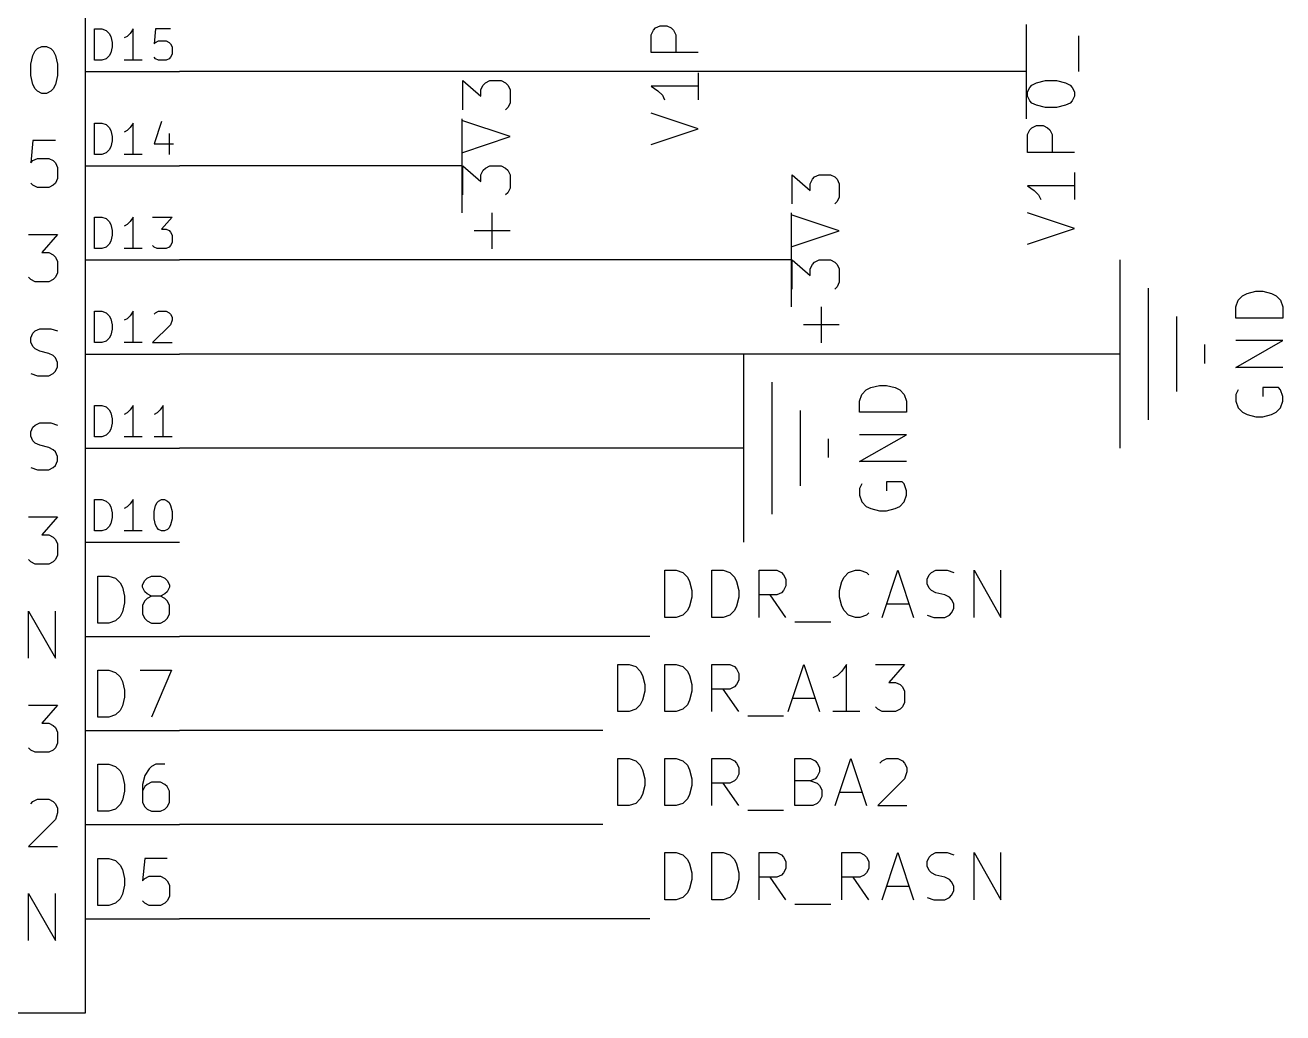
# Model space of a CAD drawing. Header units: millimetres. Extents: x 6 to 290, y -200 to -4.
# Drawn here: x 183.79 to 217.75, y -148.59 to -121.94 of the extents above; entities that cross this region are included whole.
import ezdxf

# ---------------------------------------------------------------- set-up
doc = ezdxf.new("R2010")
doc.units = ezdxf.units.MM
for name, color, linetype in [('GREENSIXTYFIVE', 129, 'CONTINUOUS'), ('LIGHTGREEN', 92, 'CONTINUOUS'), ('LIGHTRED', 12, 'CONTINUOUS'), ('RED', 14, 'CONTINUOUS'), ('REDSIX', 19, 'CONTINUOUS')]:
    doc.layers.add(name, color=color, linetype=linetype)

msp = doc.modelspace()

# ---------------------------------------------------------------- linework, layer by layer
at = {"layer": 'GREENSIXTYFIVE', "linetype": 'CONTINUOUS'}
for p, q in [((200.6939, -122.1921), (200.7544, -122.0711)), ((200.6939, -122.6759), (200.6939, -122.1921)), ((200.7544, -122.0711), (200.8149, -122.0106)), ((200.8149, -122.0106), (200.9358, -121.9502)), ((200.9358, -121.9502), (201.1173, -121.9502)), ((201.1173, -121.9502), (201.2382, -122.0106)), ((201.2382, -122.0106), (201.2987, -122.0711)), ((201.2987, -122.0711), (201.3592, -122.1921)), ((201.3592, -122.1921), (201.3592, -122.6759)), ((212.2449, -123.19), (212.2449, -122.2223)), ((184.0653, -122.6285), (184.1258, -122.568)), ((184.1258, -122.568), (184.2467, -122.5075)), ((184.2467, -122.5075), (184.3677, -122.5075)), ((184.3677, -122.5075), (184.4886, -122.568)), ((184.4886, -122.568), (184.5491, -122.6285)), ((183.9444, -122.9913), (184.0048, -122.7494)), ((184.0048, -122.7494), (184.0653, -122.6285)), ((184.5491, -122.6285), (184.6096, -122.7494)), ((184.6096, -122.7494), (184.6701, -122.9913)), ((201.9639, -122.6759), (200.6939, -122.6759)), ((183.9444, -123.2937), (183.9444, -122.9913)), ((184.6701, -122.9913), (184.6701, -123.2937)), ((201.9639, -123.2201), (201.9639, -123.9458)), ((184.0048, -123.5356), (183.9444, -123.2937)), ((184.0653, -123.6566), (184.0048, -123.5356)), ((184.6096, -123.5356), (184.5491, -123.6566)), ((184.6701, -123.2937), (184.6096, -123.5356)), ((195.6139, -124.218), (195.6139, -123.4318)), ((195.6139, -123.4318), (196.0977, -123.8552)), ((196.0977, -123.6737), (196.1582, -123.5528)), ((196.1582, -123.5528), (196.2187, -123.4923)), ((196.2187, -123.4923), (196.3396, -123.4318)), ((196.3396, -123.4318), (196.642, -123.4318)), ((196.642, -123.4318), (196.763, -123.4923)), ((196.763, -123.4923), (196.8235, -123.5528)), ((196.8235, -123.5528), (196.8839, -123.6737)), ((201.9639, -123.583), (200.6939, -123.583)), ((200.6939, -123.583), (200.8754, -123.7039)), ((210.9144, -123.6133), (210.9749, -123.5528)), ((210.9749, -123.5528), (211.0958, -123.4923)), ((211.0958, -123.4923), (211.3377, -123.4318)), ((211.3377, -123.4318), (211.6401, -123.4318)), ((211.6401, -123.4318), (211.882, -123.4923)), ((211.882, -123.4923), (212.003, -123.5528)), ((212.003, -123.5528), (212.0635, -123.6133)), ((184.1258, -123.7171), (184.0653, -123.6566)), ((184.2467, -123.7775), (184.1258, -123.7171)), ((184.3677, -123.7775), (184.2467, -123.7775)), ((184.4886, -123.7171), (184.3677, -123.7775)), ((184.5491, -123.6566), (184.4886, -123.7171)), ((196.0977, -123.8552), (196.0977, -123.6737)), ((196.8839, -123.6737), (196.8839, -124.0366)), ((200.8754, -123.7039), (200.9963, -123.8249)), ((200.9963, -123.8249), (201.0568, -123.9458)), ((210.8539, -123.7342), (210.9144, -123.6133)), ((210.8539, -123.8552), (210.8539, -123.7342)), ((210.9144, -123.9761), (210.8539, -123.8552)), ((212.0635, -123.6133), (212.1239, -123.7342)), ((212.1239, -123.8552), (212.0635, -123.9761)), ((212.1239, -123.7342), (212.1239, -123.8552)), ((196.8235, -124.1575), (196.763, -124.218)), ((196.8839, -124.0366), (196.8235, -124.1575)), ((210.9749, -124.0366), (210.9144, -123.9761)), ((211.0958, -124.0971), (210.9749, -124.0366)), ((211.3377, -124.1575), (211.0958, -124.0971)), ((211.6401, -124.1575), (211.3377, -124.1575)), ((211.882, -124.0971), (211.6401, -124.1575)), ((212.003, -124.0366), (211.882, -124.0971)), ((212.0635, -123.9761), (212.003, -124.0366)), ((196.8839, -124.9438), (195.6139, -124.5204)), ((201.9639, -124.7321), (200.6939, -124.3087)), ((195.6139, -125.3671), (196.8839, -124.9438)), ((200.6939, -125.1554), (201.9639, -124.7321)), ((210.8539, -124.8833), (210.9144, -124.7623)), ((210.8539, -125.3671), (210.8539, -124.8833)), ((210.9144, -124.7623), (210.9749, -124.7018)), ((210.9749, -124.7018), (211.0958, -124.6414)), ((211.0958, -124.6414), (211.2773, -124.6414)), ((211.2773, -124.6414), (211.3982, -124.7018)), ((211.3982, -124.7018), (211.4587, -124.7623)), ((211.4587, -124.7623), (211.5192, -124.8833)), ((211.5192, -124.8833), (211.5192, -125.3671)), ((184.0048, -125.0475), (183.9444, -125.6523)), ((184.6096, -125.0475), (184.0048, -125.0475)), ((183.9444, -125.6523), (184.0048, -125.5918)), ((184.0048, -125.5918), (184.1258, -125.5313)), ((184.1258, -125.5313), (184.4282, -125.5313)), ((184.4282, -125.5313), (184.5491, -125.5918)), ((184.5491, -125.5918), (184.6096, -125.6523)), ((212.1239, -125.3671), (210.8539, -125.3671)), ((184.6096, -125.6523), (184.6701, -125.7732)), ((184.6701, -125.7732), (184.6701, -126.0756)), ((195.6139, -126.5161), (195.6139, -125.7299)), ((195.6139, -125.7299), (196.0977, -126.1533)), ((196.0977, -125.9718), (196.1582, -125.8509)), ((196.0977, -126.1533), (196.0977, -125.9718)), ((196.1582, -125.8509), (196.2187, -125.7904)), ((196.2187, -125.7904), (196.3396, -125.7299)), ((196.3396, -125.7299), (196.642, -125.7299)), ((196.642, -125.7299), (196.763, -125.7904)), ((196.763, -125.7904), (196.8235, -125.8509)), ((196.8235, -125.8509), (196.8839, -125.9718)), ((196.8839, -125.9718), (196.8839, -126.3347)), ((204.5039, -126.758), (204.5039, -125.9718)), ((204.5039, -125.9718), (204.9877, -126.3952)), ((204.5039, -126.758), (204.5039, -125.9718)), ((204.5039, -125.9718), (204.9877, -126.3952)), ((205.1087, -126.0323), (205.2296, -125.9718)), ((205.1087, -126.0323), (205.2296, -125.9718)), ((205.2296, -125.9718), (205.532, -125.9718)), ((205.2296, -125.9718), (205.532, -125.9718)), ((205.532, -125.9718), (205.653, -126.0323)), ((205.532, -125.9718), (205.653, -126.0323)), ((212.1239, -125.9113), (212.1239, -126.637)), ((184.0048, -126.2571), (183.9444, -126.1966)), ((184.1258, -126.3175), (184.0048, -126.2571)), ((184.5491, -126.2571), (184.4282, -126.3175)), ((184.6096, -126.1966), (184.5491, -126.2571)), ((184.6701, -126.0756), (184.6096, -126.1966)), ((204.9877, -126.2137), (205.0482, -126.0928)), ((204.9877, -126.2137), (205.0482, -126.0928)), ((204.9877, -126.3952), (204.9877, -126.2137)), ((204.9877, -126.3952), (204.9877, -126.2137)), ((205.0482, -126.0928), (205.1087, -126.0323)), ((205.0482, -126.0928), (205.1087, -126.0323)), ((205.653, -126.0323), (205.7135, -126.0928)), ((205.653, -126.0323), (205.7135, -126.0928)), ((205.7135, -126.0928), (205.7739, -126.2137)), ((205.7135, -126.0928), (205.7739, -126.2137)), ((205.7739, -126.2137), (205.7739, -126.5766)), ((205.7739, -126.2137), (205.7739, -126.5766)), ((212.1239, -126.2742), (210.8539, -126.2742)), ((210.8539, -126.2742), (211.0354, -126.3951)), ((184.4282, -126.3175), (184.1258, -126.3175)), ((196.8235, -126.4556), (196.763, -126.5161)), ((196.8839, -126.3347), (196.8235, -126.4556)), ((205.7739, -126.5766), (205.7135, -126.6975)), ((205.7739, -126.5766), (205.7135, -126.6975)), ((211.0354, -126.3951), (211.1563, -126.5161)), ((211.1563, -126.5161), (211.2168, -126.637)), ((205.7135, -126.6975), (205.653, -126.758)), ((205.7135, -126.6975), (205.653, -126.758)), ((196.4001, -127.9676), (196.4001, -127)), ((205.7739, -127.4838), (204.5039, -127.0604)), ((205.7739, -127.4838), (204.5039, -127.0604)), ((212.1239, -127.4233), (210.8539, -126.9999)), ((183.8839, -127.5875), (184.6701, -127.5875)), ((184.6701, -127.5875), (184.2467, -128.0713)), ((196.8839, -127.4838), (195.9163, -127.4838)), ((204.5039, -127.9071), (205.7739, -127.4838)), ((204.5039, -127.9071), (205.7739, -127.4838)), ((210.8539, -127.8466), (212.1239, -127.4233)), ((184.2467, -128.0713), (184.4282, -128.0713)), ((184.4282, -128.0713), (184.5491, -128.1318)), ((184.5491, -128.1318), (184.6096, -128.1923)), ((184.6096, -128.1923), (184.6701, -128.3132)), ((184.6701, -128.3132), (184.6701, -128.6156)), ((204.5039, -129.0561), (204.5039, -128.2699)), ((204.5039, -128.2699), (204.9877, -128.6933)), ((204.5039, -129.0561), (204.5039, -128.2699)), ((204.5039, -128.2699), (204.9877, -128.6933)), ((205.0482, -128.3909), (205.1087, -128.3304)), ((205.0482, -128.3909), (205.1087, -128.3304)), ((205.1087, -128.3304), (205.2296, -128.2699)), ((205.1087, -128.3304), (205.2296, -128.2699)), ((205.2296, -128.2699), (205.532, -128.2699)), ((205.2296, -128.2699), (205.532, -128.2699)), ((205.532, -128.2699), (205.653, -128.3304)), ((205.532, -128.2699), (205.653, -128.3304)), ((205.653, -128.3304), (205.7135, -128.3909)), ((205.653, -128.3304), (205.7135, -128.3909)), ((184.6701, -128.6156), (184.6096, -128.7366)), ((204.9877, -128.5118), (205.0482, -128.3909)), ((204.9877, -128.5118), (205.0482, -128.3909)), ((204.9877, -128.6933), (204.9877, -128.5118)), ((204.9877, -128.6933), (204.9877, -128.5118)), ((205.7135, -128.3909), (205.7739, -128.5118)), ((205.7135, -128.3909), (205.7739, -128.5118)), ((205.7739, -128.5118), (205.7739, -128.8747)), ((205.7739, -128.5118), (205.7739, -128.8747)), ((183.9444, -128.7971), (183.8839, -128.7366)), ((184.0653, -128.8575), (183.9444, -128.7971)), ((184.4282, -128.8575), (184.0653, -128.8575)), ((184.5491, -128.7971), (184.4282, -128.8575)), ((184.6096, -128.7366), (184.5491, -128.7971)), ((205.7135, -128.9956), (205.653, -129.0561)), ((205.7135, -128.9956), (205.653, -129.0561)), ((205.7739, -128.8747), (205.7135, -128.9956)), ((205.7739, -128.8747), (205.7135, -128.9956)), ((216.4792, -129.5398), (216.5397, -129.3584)), ((216.5397, -129.3584), (216.6607, -129.2374)), ((216.6607, -129.2374), (216.7816, -129.1769)), ((216.7816, -129.1769), (217.0235, -129.1165)), ((217.0235, -129.1165), (217.2049, -129.1165)), ((217.2049, -129.1165), (217.4468, -129.1769)), ((217.4468, -129.1769), (217.5678, -129.2374)), ((217.5678, -129.2374), (217.6888, -129.3584)), ((217.6888, -129.3584), (217.7492, -129.5398)), ((205.2901, -130.5076), (205.2901, -129.54)), ((205.2901, -130.5076), (205.2901, -129.54)), ((216.4792, -129.8422), (216.4792, -129.5398)), ((217.7492, -129.5398), (217.7492, -129.8422)), ((205.7739, -130.0238), (204.8063, -130.0238)), ((205.7739, -130.0238), (204.8063, -130.0238)), ((217.7492, -129.8422), (216.4792, -129.8422)), ((183.9444, -130.3694), (184.0048, -130.2485)), ((183.9444, -130.4904), (183.9444, -130.3694)), ((184.0048, -130.2485), (184.0653, -130.188)), ((184.0653, -130.188), (184.1863, -130.1275)), ((184.1863, -130.1275), (184.4886, -130.1275)), ((184.4886, -130.1275), (184.6701, -130.188)), ((184.0048, -130.6113), (183.9444, -130.4904)), ((184.0653, -130.6718), (184.0048, -130.6113)), ((184.1863, -130.7323), (184.0653, -130.6718)), ((216.4792, -131.1727), (217.7492, -130.447)), ((217.7492, -130.447), (216.4792, -130.447)), ((184.4282, -130.7928), (184.1863, -130.7323)), ((184.5491, -130.8532), (184.4282, -130.7928)), ((184.6096, -130.9137), (184.5491, -130.8532)), ((184.6701, -131.0347), (184.6096, -130.9137)), ((184.6701, -131.1556), (184.6701, -131.0347)), ((183.9444, -131.3371), (184.1258, -131.3975)), ((184.1258, -131.3975), (184.4282, -131.3975)), ((184.4282, -131.3975), (184.5491, -131.3371)), ((184.5491, -131.3371), (184.6096, -131.2766)), ((184.6096, -131.2766), (184.6701, -131.1556)), ((217.7492, -131.1727), (216.4792, -131.1727)), ((206.5007, -131.7774), (206.6216, -131.7169)), ((206.5007, -131.7774), (206.6216, -131.7169)), ((206.6216, -131.7169), (206.8635, -131.6565)), ((206.6216, -131.7169), (206.8635, -131.6565)), ((206.8635, -131.6565), (207.0449, -131.6565)), ((206.8635, -131.6565), (207.0449, -131.6565)), ((207.0449, -131.6565), (207.2868, -131.7169)), ((207.0449, -131.6565), (207.2868, -131.7169)), ((207.2868, -131.7169), (207.4078, -131.7774)), ((207.2868, -131.7169), (207.4078, -131.7774)), ((217.6283, -131.717), (217.2049, -131.717)), ((217.2049, -131.717), (217.2049, -131.9589)), ((217.6888, -131.7774), (217.6283, -131.717)), ((206.3192, -132.0798), (206.3797, -131.8984)), ((206.3192, -132.0798), (206.3797, -131.8984)), ((206.3192, -132.3822), (206.3192, -132.0798)), ((206.3192, -132.3822), (206.3192, -132.0798)), ((206.3797, -131.8984), (206.5007, -131.7774)), ((206.3797, -131.8984), (206.5007, -131.7774)), ((207.4078, -131.7774), (207.5288, -131.8984)), ((207.4078, -131.7774), (207.5288, -131.8984)), ((207.5288, -131.8984), (207.5892, -132.0798)), ((207.5288, -131.8984), (207.5892, -132.0798)), ((207.5892, -132.0798), (207.5892, -132.3822)), ((207.5892, -132.0798), (207.5892, -132.3822)), ((216.5397, -131.7774), (216.4792, -131.8984)), ((216.4792, -131.8984), (216.4792, -132.0798)), ((216.4792, -132.0798), (216.5397, -132.2612)), ((217.7492, -131.9589), (217.6888, -131.7774)), ((217.6888, -132.2612), (217.7492, -132.0798)), ((217.7492, -132.0798), (217.7492, -131.9589)), ((207.5892, -132.3822), (206.3192, -132.3822)), ((207.5892, -132.3822), (206.3192, -132.3822)), ((216.5397, -132.2612), (216.6607, -132.3822)), ((216.6607, -132.3822), (216.7816, -132.4427)), ((217.4468, -132.4427), (217.5678, -132.3822)), ((217.5678, -132.3822), (217.6888, -132.2612)), ((184.0048, -132.7885), (184.0653, -132.728)), ((184.0653, -132.728), (184.1863, -132.6675)), ((184.1863, -132.6675), (184.4886, -132.6675)), ((184.4886, -132.6675), (184.6701, -132.728)), ((216.7816, -132.4427), (217.0235, -132.5031)), ((217.0235, -132.5031), (217.2049, -132.5031)), ((217.2049, -132.5031), (217.4468, -132.4427)), ((183.9444, -132.9094), (184.0048, -132.7885)), ((183.9444, -133.0304), (183.9444, -132.9094)), ((184.0048, -133.1513), (183.9444, -133.0304)), ((206.3192, -133.7127), (207.5892, -132.987)), ((207.5892, -132.987), (206.3192, -132.987)), ((206.3192, -133.7127), (207.5892, -132.987)), ((207.5892, -132.987), (206.3192, -132.987)), ((184.0653, -133.2118), (184.0048, -133.1513)), ((184.1863, -133.2723), (184.0653, -133.2118)), ((184.4282, -133.3328), (184.1863, -133.2723)), ((184.5491, -133.3932), (184.4282, -133.3328)), ((184.6096, -133.4537), (184.5491, -133.3932)), ((184.6701, -133.5747), (184.6096, -133.4537)), ((184.6096, -133.8166), (184.6701, -133.6956)), ((184.6701, -133.6956), (184.6701, -133.5747)), ((207.5892, -133.7127), (206.3192, -133.7127)), ((207.5892, -133.7127), (206.3192, -133.7127)), ((183.9444, -133.8771), (184.1258, -133.9375)), ((184.1258, -133.9375), (184.4282, -133.9375)), ((184.4282, -133.9375), (184.5491, -133.8771)), ((184.5491, -133.8771), (184.6096, -133.8166)), ((206.3797, -134.3174), (206.3192, -134.4384)), ((206.3797, -134.3174), (206.3192, -134.4384)), ((206.3192, -134.4384), (206.3192, -134.6198)), ((206.3192, -134.4384), (206.3192, -134.6198)), ((207.4683, -134.257), (207.0449, -134.257)), ((207.0449, -134.257), (207.0449, -134.4989)), ((207.4683, -134.257), (207.0449, -134.257)), ((207.0449, -134.257), (207.0449, -134.4989)), ((207.5288, -134.3174), (207.4683, -134.257)), ((207.5288, -134.3174), (207.4683, -134.257)), ((207.5892, -134.4989), (207.5288, -134.3174)), ((207.5892, -134.4989), (207.5288, -134.3174)), ((206.3192, -134.6198), (206.3797, -134.8012)), ((206.3192, -134.6198), (206.3797, -134.8012)), ((206.3797, -134.8012), (206.5007, -134.9222)), ((206.3797, -134.8012), (206.5007, -134.9222)), ((207.4078, -134.9222), (207.5288, -134.8012)), ((207.4078, -134.9222), (207.5288, -134.8012)), ((207.5288, -134.8012), (207.5892, -134.6198)), ((207.5288, -134.8012), (207.5892, -134.6198)), ((207.5892, -134.6198), (207.5892, -134.4989)), ((207.5892, -134.6198), (207.5892, -134.4989)), ((206.5007, -134.9222), (206.6216, -134.9827)), ((206.5007, -134.9222), (206.6216, -134.9827)), ((206.6216, -134.9827), (206.8635, -135.0431)), ((206.6216, -134.9827), (206.8635, -135.0431)), ((206.8635, -135.0431), (207.0449, -135.0431)), ((206.8635, -135.0431), (207.0449, -135.0431)), ((207.0449, -135.0431), (207.2868, -134.9827)), ((207.0449, -135.0431), (207.2868, -134.9827)), ((207.2868, -134.9827), (207.4078, -134.9222)), ((207.2868, -134.9827), (207.4078, -134.9222)), ((183.8839, -135.2075), (184.6701, -135.2075)), ((184.6701, -135.2075), (184.2467, -135.6913)), ((184.2467, -135.6913), (184.4282, -135.6913)), ((184.4282, -135.6913), (184.5491, -135.7518)), ((184.5491, -135.7518), (184.6096, -135.8123)), ((184.6096, -135.8123), (184.6701, -135.9332)), ((184.6701, -135.9332), (184.6701, -136.2356)), ((183.9444, -136.4171), (183.8839, -136.3566)), ((184.0653, -136.4775), (183.9444, -136.4171)), ((184.4282, -136.4775), (184.0653, -136.4775)), ((184.5491, -136.4171), (184.4282, -136.4775)), ((184.6096, -136.3566), (184.5491, -136.4171)), ((184.6701, -136.2356), (184.6096, -136.3566)), ((183.8838, -139.0175), (183.8838, -137.7475)), ((183.8838, -137.7475), (184.6095, -139.0175)), ((184.6095, -139.0175), (184.6095, -137.7475)), ((183.8839, -140.2875), (184.6701, -140.2875)), ((184.6701, -140.2875), (184.2467, -140.7713)), ((184.2467, -140.7713), (184.4282, -140.7713)), ((184.4282, -140.7713), (184.5491, -140.8318)), ((184.5491, -140.8318), (184.6096, -140.8923)), ((184.6096, -140.8923), (184.6701, -141.0132)), ((184.6701, -141.0132), (184.6701, -141.3156)), ((183.9444, -141.4971), (183.8839, -141.4366)), ((184.0653, -141.5575), (183.9444, -141.4971)), ((184.4282, -141.5575), (184.0653, -141.5575)), ((184.5491, -141.4971), (184.4282, -141.5575)), ((184.6096, -141.4366), (184.5491, -141.4971)), ((184.6701, -141.3156), (184.6096, -141.4366)), ((183.9444, -142.9485), (184.0048, -142.888)), ((184.0048, -142.888), (184.1258, -142.8275)), ((184.1258, -142.8275), (184.4282, -142.8275)), ((184.4282, -142.8275), (184.5491, -142.888)), ((184.5491, -142.888), (184.6096, -142.9485)), ((184.6096, -142.9485), (184.6701, -143.0694)), ((184.6701, -143.1904), (184.6096, -143.3718)), ((184.6701, -143.0694), (184.6701, -143.1904)), ((184.6096, -143.3718), (183.8839, -144.0975)), ((183.8839, -144.0975), (184.6701, -144.0975)), ((183.8838, -146.6375), (183.8838, -145.3675)), ((183.8838, -145.3675), (184.6095, -146.6375)), ((184.6095, -146.6375), (184.6095, -145.3675))]:
    msp.add_line(p, q, dxfattribs=at)
at = {"layer": 'LIGHTGREEN', "linetype": 'CONTINUOUS'}
for p, q in [((208.28, -123.19), (187.96, -123.19)), ((193.04, -125.73), (187.96, -125.73)), ((201.93, -128.27), (187.96, -128.27)), ((210.82, -130.81), (187.96, -130.81)), ((200.66, -133.35), (187.96, -133.35)), ((200.66, -138.43), (187.96, -138.43)), ((199.39, -140.97), (187.96, -140.97)), ((199.39, -143.51), (187.96, -143.51)), ((200.66, -146.05), (187.96, -146.05))]:
    msp.add_line(p, q, dxfattribs=at)
at = {"layer": 'LIGHTRED', "linetype": 'CONTINUOUS'}
for p, q in [((185.6619, -122.8832), (185.6619, -122.0366)), ((185.6619, -122.0366), (185.8635, -122.0366)), ((185.8635, -122.0366), (185.9844, -122.0769)), ((185.9844, -122.0769), (186.0651, -122.1575)), ((186.0651, -122.1575), (186.1054, -122.2381)), ((186.1054, -122.2381), (186.1457, -122.3994)), ((186.5488, -122.2381), (186.4682, -122.2785)), ((186.6295, -122.1575), (186.5488, -122.2381)), ((186.7101, -122.0366), (186.6295, -122.1575)), ((186.7101, -122.8832), (186.7101, -122.0366)), ((187.3148, -122.0366), (187.2745, -122.4397)), ((187.718, -122.0366), (187.3148, -122.0366)), ((186.1457, -122.5203), (186.1054, -122.6816)), ((186.1457, -122.3994), (186.1457, -122.5203)), ((187.2745, -122.4397), (187.3148, -122.3994)), ((187.3148, -122.3994), (187.3955, -122.3591)), ((187.3955, -122.3591), (187.597, -122.3591)), ((187.597, -122.3591), (187.6777, -122.3994)), ((187.6777, -122.3994), (187.718, -122.4397)), ((187.718, -122.4397), (187.7583, -122.5203)), ((187.7583, -122.5203), (187.7583, -122.7219)), ((185.8635, -122.8832), (185.6619, -122.8832)), ((185.9844, -122.8429), (185.8635, -122.8832)), ((186.0651, -122.7622), (185.9844, -122.8429)), ((186.1054, -122.6816), (186.0651, -122.7622)), ((186.952, -122.8832), (186.4682, -122.8832)), ((187.3148, -122.8429), (187.2745, -122.8025)), ((187.3955, -122.8832), (187.3148, -122.8429)), ((187.597, -122.8832), (187.3955, -122.8832)), ((187.6777, -122.8429), (187.597, -122.8832)), ((187.718, -122.8025), (187.6777, -122.8429)), ((187.7583, -122.7219), (187.718, -122.8025)), ((185.6619, -125.4232), (185.6619, -124.5766)), ((185.6619, -124.5766), (185.8635, -124.5766)), ((185.8635, -124.5766), (185.9844, -124.6169)), ((185.9844, -124.6169), (186.0651, -124.6975)), ((186.7101, -124.5766), (186.6295, -124.6975)), ((186.7101, -125.4232), (186.7101, -124.5766)), ((187.4761, -124.5363), (187.2745, -125.141)), ((186.0651, -124.6975), (186.1054, -124.7781)), ((186.1054, -124.7781), (186.1457, -124.9394)), ((186.1457, -124.9394), (186.1457, -125.0603)), ((186.5488, -124.7781), (186.4682, -124.8185)), ((186.6295, -124.6975), (186.5488, -124.7781)), ((187.6777, -124.8588), (187.6777, -125.4232)), ((186.1054, -125.2216), (186.0651, -125.3022)), ((186.1457, -125.0603), (186.1054, -125.2216)), ((187.2745, -125.141), (187.7986, -125.141)), ((185.8635, -125.4232), (185.6619, -125.4232)), ((185.9844, -125.3829), (185.8635, -125.4232)), ((186.0651, -125.3022), (185.9844, -125.3829)), ((186.952, -125.4232), (186.4682, -125.4232)), ((185.6619, -127.9632), (185.6619, -127.1166)), ((185.6619, -127.1166), (185.8635, -127.1166)), ((185.8635, -127.1166), (185.9844, -127.1569)), ((185.9844, -127.1569), (186.0651, -127.2375)), ((186.0651, -127.2375), (186.1054, -127.3181)), ((186.1054, -127.3181), (186.1457, -127.4794)), ((186.5488, -127.3181), (186.4682, -127.3585)), ((186.6295, -127.2375), (186.5488, -127.3181)), ((186.7101, -127.1166), (186.6295, -127.2375)), ((186.7101, -127.9632), (186.7101, -127.1166)), ((187.2342, -127.1166), (187.7583, -127.1166)), ((187.7583, -127.1166), (187.4761, -127.4391)), ((186.1457, -127.6003), (186.1054, -127.7616)), ((186.1457, -127.4794), (186.1457, -127.6003)), ((187.4761, -127.4391), (187.597, -127.4391)), ((187.597, -127.4391), (187.6777, -127.4794)), ((187.6777, -127.4794), (187.718, -127.5197)), ((187.718, -127.5197), (187.7583, -127.6003)), ((187.7583, -127.6003), (187.7583, -127.8019)), ((185.8635, -127.9632), (185.6619, -127.9632)), ((185.9844, -127.9229), (185.8635, -127.9632)), ((186.0651, -127.8422), (185.9844, -127.9229)), ((186.1054, -127.7616), (186.0651, -127.8422)), ((186.952, -127.9632), (186.4682, -127.9632)), ((187.2745, -127.9229), (187.2342, -127.8825)), ((187.3551, -127.9632), (187.2745, -127.9229)), ((187.597, -127.9632), (187.3551, -127.9632)), ((187.6777, -127.9229), (187.597, -127.9632)), ((187.718, -127.8825), (187.6777, -127.9229)), ((187.7583, -127.8019), (187.718, -127.8825)), ((185.6619, -130.5032), (185.6619, -129.6566)), ((185.6619, -129.6566), (185.8635, -129.6566)), ((185.8635, -129.6566), (185.9844, -129.6969)), ((185.9844, -129.6969), (186.0651, -129.7775)), ((186.7101, -129.6566), (186.6295, -129.7775)), ((186.7101, -130.5032), (186.7101, -129.6566)), ((187.2745, -129.7372), (187.3148, -129.6969)), ((187.3148, -129.6969), (187.3955, -129.6566)), ((187.3955, -129.6566), (187.597, -129.6566)), ((187.597, -129.6566), (187.6777, -129.6969)), ((187.6777, -129.6969), (187.718, -129.7372)), ((186.0651, -129.7775), (186.1054, -129.8581)), ((186.1054, -129.8581), (186.1457, -130.0194)), ((186.1457, -130.0194), (186.1457, -130.1403)), ((186.5488, -129.8581), (186.4682, -129.8985)), ((186.6295, -129.7775), (186.5488, -129.8581)), ((187.718, -130.0194), (187.2342, -130.5032)), ((187.718, -129.7372), (187.7583, -129.8178)), ((187.7583, -129.8985), (187.718, -130.0194)), ((187.7583, -129.8178), (187.7583, -129.8985)), ((186.0651, -130.3822), (185.9844, -130.4629)), ((186.1054, -130.3016), (186.0651, -130.3822)), ((186.1457, -130.1403), (186.1054, -130.3016)), ((185.8635, -130.5032), (185.6619, -130.5032)), ((185.9844, -130.4629), (185.8635, -130.5032)), ((186.952, -130.5032), (186.4682, -130.5032)), ((187.2342, -130.5032), (187.7583, -130.5032)), ((185.6619, -133.0432), (185.6619, -132.1966)), ((185.6619, -132.1966), (185.8635, -132.1966)), ((185.8635, -132.1966), (185.9844, -132.2369)), ((185.9844, -132.2369), (186.0651, -132.3175)), ((186.0651, -132.3175), (186.1054, -132.3981)), ((186.1054, -132.3981), (186.1457, -132.5594)), ((186.5488, -132.3981), (186.4682, -132.4385)), ((186.6295, -132.3175), (186.5488, -132.3981)), ((186.7101, -132.1966), (186.6295, -132.3175)), ((186.7101, -133.0432), (186.7101, -132.1966)), ((187.3551, -132.3981), (187.2745, -132.4385)), ((187.4358, -132.3175), (187.3551, -132.3981)), ((187.5164, -132.1966), (187.4358, -132.3175)), ((187.5164, -133.0432), (187.5164, -132.1966)), ((186.1457, -132.6803), (186.1054, -132.8416)), ((186.1457, -132.5594), (186.1457, -132.6803)), ((185.8635, -133.0432), (185.6619, -133.0432)), ((185.9844, -133.0029), (185.8635, -133.0432)), ((186.0651, -132.9222), (185.9844, -133.0029)), ((186.1054, -132.8416), (186.0651, -132.9222)), ((186.952, -133.0432), (186.4682, -133.0432)), ((187.7583, -133.0432), (187.2745, -133.0432)), ((185.6619, -135.5832), (185.6619, -134.7366)), ((185.6619, -134.7366), (185.8635, -134.7366)), ((185.8635, -134.7366), (185.9844, -134.7769)), ((185.9844, -134.7769), (186.0651, -134.8575)), ((186.7101, -134.7366), (186.6295, -134.8575)), ((186.7101, -135.5832), (186.7101, -134.7366)), ((187.3551, -134.8172), (187.3955, -134.7769)), ((187.3955, -134.7769), (187.4761, -134.7366)), ((187.4761, -134.7366), (187.5567, -134.7366)), ((187.5567, -134.7366), (187.6373, -134.7769)), ((187.6373, -134.7769), (187.6777, -134.8172)), ((186.0651, -134.8575), (186.1054, -134.9381)), ((186.1054, -134.9381), (186.1457, -135.0994)), ((186.1457, -135.0994), (186.1457, -135.2203)), ((186.5488, -134.9381), (186.4682, -134.9785)), ((186.6295, -134.8575), (186.5488, -134.9381)), ((187.2745, -135.0591), (187.3148, -134.8978)), ((187.2745, -135.2607), (187.2745, -135.0591)), ((187.3148, -134.8978), (187.3551, -134.8172)), ((187.6777, -134.8172), (187.718, -134.8978)), ((187.718, -134.8978), (187.7583, -135.0591)), ((187.7583, -135.0591), (187.7583, -135.2607)), ((186.0651, -135.4622), (185.9844, -135.5429)), ((186.1054, -135.3816), (186.0651, -135.4622)), ((186.1457, -135.2203), (186.1054, -135.3816)), ((187.3148, -135.4219), (187.2745, -135.2607)), ((187.3551, -135.5025), (187.3148, -135.4219)), ((187.718, -135.4219), (187.6777, -135.5025)), ((187.7583, -135.2607), (187.718, -135.4219)), ((185.8635, -135.5832), (185.6619, -135.5832)), ((185.9844, -135.5429), (185.8635, -135.5832)), ((186.952, -135.5832), (186.4682, -135.5832)), ((187.3955, -135.5429), (187.3551, -135.5025)), ((187.4761, -135.5832), (187.3955, -135.5429)), ((187.5567, -135.5832), (187.4761, -135.5832)), ((187.6373, -135.5429), (187.5567, -135.5832)), ((187.6777, -135.5025), (187.6373, -135.5429)), ((185.7526, -138.0713), (185.7526, -136.8013)), ((185.7526, -136.8013), (186.055, -136.8013)), ((186.055, -136.8013), (186.2364, -136.8618)), ((187.0831, -136.8618), (187.2041, -136.8013)), ((187.2041, -136.8013), (187.446, -136.8013)), ((187.446, -136.8013), (187.5669, -136.8618)), ((186.2364, -136.8618), (186.3574, -136.9828)), ((186.3574, -136.9828), (186.4179, -137.1037)), ((186.4179, -137.1037), (186.4783, -137.3456)), ((186.9622, -137.0432), (187.0226, -136.9223)), ((186.9622, -137.1037), (186.9622, -137.0432)), ((187.0226, -137.2247), (186.9622, -137.1037)), ((187.0226, -136.9223), (187.0831, -136.8618)), ((187.5669, -136.8618), (187.6274, -136.9223)), ((187.6274, -136.9223), (187.6879, -137.0432)), ((187.6879, -137.1037), (187.6274, -137.2247)), ((187.6879, -137.0432), (187.6879, -137.1037)), ((186.4783, -137.3456), (186.4783, -137.527)), ((187.0226, -137.4666), (186.9622, -137.5875)), ((187.0831, -137.2851), (187.0226, -137.2247)), ((187.0831, -137.4061), (187.0226, -137.4666)), ((187.2041, -137.3456), (187.0831, -137.2851)), ((187.2041, -137.3456), (187.0831, -137.4061)), ((187.446, -137.3456), (187.2041, -137.3456)), ((187.5669, -137.2851), (187.446, -137.3456)), ((187.5669, -137.4061), (187.446, -137.3456)), ((187.6274, -137.2247), (187.5669, -137.2851)), ((187.6274, -137.4666), (187.5669, -137.4061)), ((187.6879, -137.5875), (187.6274, -137.4666)), ((186.4179, -137.7689), (186.3574, -137.8899)), ((186.4783, -137.527), (186.4179, -137.7689)), ((186.9622, -137.5875), (186.9622, -137.8294)), ((186.9622, -137.8294), (187.0226, -137.9504)), ((187.6274, -137.9504), (187.6879, -137.8294)), ((187.6879, -137.8294), (187.6879, -137.5875)), ((186.055, -138.0713), (185.7526, -138.0713)), ((186.2364, -138.0109), (186.055, -138.0713)), ((186.3574, -137.8899), (186.2364, -138.0109)), ((187.0226, -137.9504), (187.0831, -138.0109)), ((187.0831, -138.0109), (187.2041, -138.0713)), ((187.2041, -138.0713), (187.446, -138.0713)), ((187.446, -138.0713), (187.5669, -138.0109)), ((187.5669, -138.0109), (187.6274, -137.9504)), ((185.7526, -140.6113), (185.7526, -139.3413)), ((185.7526, -139.3413), (186.055, -139.3413)), ((186.055, -139.3413), (186.2364, -139.4018)), ((186.2364, -139.4018), (186.3574, -139.5228)), ((186.3574, -139.5228), (186.4179, -139.6437)), ((186.9017, -139.3413), (187.7483, -139.3413)), ((187.7483, -139.3413), (187.2041, -140.6113)), ((186.4179, -139.6437), (186.4783, -139.8856)), ((186.4783, -139.8856), (186.4783, -140.067)), ((186.4783, -140.067), (186.4179, -140.3089)), ((186.2364, -140.5509), (186.055, -140.6113)), ((186.3574, -140.4299), (186.2364, -140.5509)), ((186.4179, -140.3089), (186.3574, -140.4299)), ((186.055, -140.6113), (185.7526, -140.6113)), ((185.7526, -143.1513), (185.7526, -141.8813)), ((185.7526, -141.8813), (186.055, -141.8813)), ((186.055, -141.8813), (186.2364, -141.9418)), ((187.325, -141.8813), (187.2041, -141.9418)), ((187.5669, -141.8813), (187.325, -141.8813)), ((186.2364, -141.9418), (186.3574, -142.0628)), ((186.3574, -142.0628), (186.4179, -142.1837)), ((186.4179, -142.1837), (186.4783, -142.4256)), ((187.0226, -142.1837), (186.9622, -142.4256)), ((187.1436, -142.0023), (187.0226, -142.1837)), ((187.2041, -141.9418), (187.1436, -142.0023)), ((186.4783, -142.607), (186.4179, -142.8489)), ((186.4783, -142.4256), (186.4783, -142.607)), ((186.9622, -142.4256), (186.9622, -142.9094)), ((187.0226, -142.4861), (186.9622, -142.607)), ((187.0831, -142.4256), (187.0226, -142.4861)), ((187.2041, -142.3651), (187.0831, -142.4256)), ((187.446, -142.3651), (187.2041, -142.3651)), ((187.5669, -142.4256), (187.446, -142.3651)), ((187.6274, -142.4861), (187.5669, -142.4256)), ((187.6879, -142.607), (187.6274, -142.4861)), ((187.6879, -142.9094), (187.6879, -142.607)), ((186.4179, -142.8489), (186.3574, -142.9699)), ((186.9622, -142.9094), (187.0226, -143.0304)), ((187.6274, -143.0304), (187.6879, -142.9094)), ((186.055, -143.1513), (185.7526, -143.1513)), ((186.2364, -143.0909), (186.055, -143.1513)), ((186.3574, -142.9699), (186.2364, -143.0909)), ((187.0226, -143.0304), (187.0831, -143.0909)), ((187.0831, -143.0909), (187.2041, -143.1513)), ((187.2041, -143.1513), (187.446, -143.1513)), ((187.446, -143.1513), (187.5669, -143.0909)), ((187.5669, -143.0909), (187.6274, -143.0304)), ((185.7526, -145.6913), (185.7526, -144.4213)), ((185.7526, -144.4213), (186.055, -144.4213)), ((186.055, -144.4213), (186.2364, -144.4818)), ((186.2364, -144.4818), (186.3574, -144.6028)), ((186.3574, -144.6028), (186.4179, -144.7237)), ((187.0226, -144.4213), (186.9622, -145.0261)), ((187.6274, -144.4213), (187.0226, -144.4213)), ((186.4179, -144.7237), (186.4783, -144.9656)), ((186.4783, -144.9656), (186.4783, -145.147)), ((186.9622, -145.0261), (187.0226, -144.9656)), ((187.0226, -144.9656), (187.1436, -144.9051)), ((187.1436, -144.9051), (187.446, -144.9051)), ((187.446, -144.9051), (187.5669, -144.9656)), ((187.5669, -144.9656), (187.6274, -145.0261)), ((186.4783, -145.147), (186.4179, -145.3889)), ((187.6274, -145.0261), (187.6879, -145.147)), ((187.6879, -145.147), (187.6879, -145.4494)), ((186.2364, -145.6309), (186.055, -145.6913)), ((186.3574, -145.5099), (186.2364, -145.6309)), ((186.4179, -145.3889), (186.3574, -145.5099)), ((187.0226, -145.6309), (186.9622, -145.5704)), ((187.1436, -145.6913), (187.0226, -145.6309)), ((187.5669, -145.6309), (187.446, -145.6913)), ((187.6274, -145.5704), (187.5669, -145.6309)), ((187.6879, -145.4494), (187.6274, -145.5704)), ((186.055, -145.6913), (185.7526, -145.6913)), ((187.446, -145.6913), (187.1436, -145.6913))]:
    msp.add_line(p, q, dxfattribs=at)
at = {"layer": 'RED', "linetype": 'CONTINUOUS'}
for p, q in [((185.42, -148.59), (185.42, -6.35)), ((210.82, -121.92), (210.82, -124.46)), ((185.42, -123.19), (187.96, -123.19)), ((209.55, -123.19), (208.28, -123.19)), ((210.82, -123.19), (209.55, -123.19)), ((195.58, -124.46), (195.58, -127)), ((185.42, -125.73), (187.96, -125.73)), ((194.31, -125.73), (193.04, -125.73)), ((195.58, -125.73), (194.31, -125.73)), ((204.47, -127), (204.47, -129.54)), ((185.42, -128.27), (187.96, -128.27)), ((203.2, -128.27), (201.93, -128.27)), ((203.2, -128.27), (201.93, -128.27)), ((204.47, -128.27), (203.2, -128.27)), ((213.36, -133.35), (213.36, -128.27)), ((214.122, -132.588), (214.122, -129.032)), ((214.884, -131.826), (214.884, -129.794)), ((215.646, -131.064), (215.646, -130.556)), ((185.42, -130.81), (187.96, -130.81)), ((203.2, -135.89), (203.2, -130.81)), ((213.36, -130.81), (210.82, -130.81)), ((203.962, -135.128), (203.962, -131.572)), ((204.724, -134.366), (204.724, -132.334)), ((205.486, -133.604), (205.486, -133.096)), ((185.42, -133.35), (187.96, -133.35)), ((203.2, -133.35), (200.66, -133.35)), ((203.2, -133.35), (200.66, -133.35)), ((185.42, -135.89), (187.96, -135.89)), ((185.42, -138.43), (187.96, -138.43)), ((185.42, -140.97), (187.96, -140.97)), ((185.42, -143.51), (187.96, -143.51)), ((185.42, -146.05), (187.96, -146.05)), ((109.22, -148.59), (185.42, -148.59))]:
    msp.add_line(p, q, dxfattribs=at)
at = {"layer": 'REDSIX', "linetype": 'CONTINUOUS'}
for p, q in [((201.0667, -137.9169), (201.0667, -136.6469)), ((201.0667, -136.6469), (201.3691, -136.6469)), ((201.3691, -136.6469), (201.5505, -136.7074)), ((201.5505, -136.7074), (201.6715, -136.8284)), ((201.6715, -136.8284), (201.732, -136.9493)), ((202.3367, -137.9169), (202.3367, -136.6469)), ((202.3367, -136.6469), (202.6391, -136.6469)), ((202.6391, -136.6469), (202.8205, -136.7074)), ((202.8205, -136.7074), (202.9415, -136.8284)), ((202.9415, -136.8284), (203.002, -136.9493)), ((203.6067, -137.9169), (203.6067, -136.6469)), ((203.6067, -136.6469), (204.0905, -136.6469)), ((204.0905, -136.6469), (204.2115, -136.7074)), ((204.2115, -136.7074), (204.272, -136.7679)), ((204.272, -136.7679), (204.3324, -136.8888)), ((205.8443, -136.9493), (205.9048, -136.8284)), ((205.9048, -136.8284), (206.0258, -136.7074)), ((206.0258, -136.7074), (206.2072, -136.6469)), ((206.2072, -136.6469), (206.3281, -136.6469)), ((206.3281, -136.6469), (206.5096, -136.7074)), ((206.5096, -136.7074), (206.57, -136.7679)), ((206.9329, -137.9169), (207.3562, -136.6469)), ((207.3562, -136.6469), (207.7796, -137.9169)), ((208.1425, -136.8888), (208.2029, -136.7679)), ((208.2029, -136.7679), (208.2634, -136.7074)), ((208.2634, -136.7074), (208.3844, -136.6469)), ((208.3844, -136.6469), (208.6867, -136.6469)), ((208.6867, -136.6469), (208.8682, -136.7074)), ((209.4124, -137.9169), (209.4124, -136.6469)), ((209.4124, -136.6469), (210.1381, -137.9169)), ((210.1381, -137.9169), (210.1381, -136.6469)), ((201.732, -136.9493), (201.7924, -137.1912)), ((203.002, -136.9493), (203.0624, -137.1912)), ((204.3324, -137.0703), (204.272, -137.1912)), ((204.3324, -136.8888), (204.3324, -137.0703)), ((205.7839, -137.1912), (205.8443, -136.9493)), ((208.1425, -137.0098), (208.1425, -136.8888)), ((208.2029, -137.1307), (208.1425, -137.0098)), ((208.2634, -137.1912), (208.2029, -137.1307)), ((201.7924, -137.3726), (201.732, -137.6145)), ((201.7924, -137.1912), (201.7924, -137.3726)), ((203.0624, -137.3726), (203.002, -137.6145)), ((203.0624, -137.1912), (203.0624, -137.3726)), ((204.0905, -137.3122), (203.6067, -137.3122)), ((204.3324, -137.9169), (203.9091, -137.3122)), ((204.2115, -137.2517), (204.0905, -137.3122)), ((204.272, -137.1912), (204.2115, -137.2517)), ((205.7839, -137.3726), (205.7839, -137.1912)), ((205.8443, -137.6145), (205.7839, -137.3726)), ((208.3844, -137.2517), (208.2634, -137.1912)), ((208.6263, -137.3122), (208.3844, -137.2517)), ((208.7472, -137.3726), (208.6263, -137.3122)), ((208.8077, -137.4331), (208.7472, -137.3726)), ((208.8682, -137.5541), (208.8077, -137.4331)), ((201.5505, -137.8565), (201.3691, -137.9169)), ((201.6715, -137.7355), (201.5505, -137.8565)), ((201.732, -137.6145), (201.6715, -137.7355)), ((202.8205, -137.8565), (202.6391, -137.9169)), ((202.9415, -137.7355), (202.8205, -137.8565)), ((203.002, -137.6145), (202.9415, -137.7355)), ((205.9048, -137.7355), (205.8443, -137.6145)), ((206.0258, -137.8565), (205.9048, -137.7355)), ((206.2072, -137.9169), (206.0258, -137.8565)), ((206.5096, -137.8565), (206.3281, -137.9169)), ((206.57, -137.796), (206.5096, -137.8565)), ((207.0539, -137.5541), (207.6586, -137.5541)), ((208.1425, -137.8565), (208.3239, -137.9169)), ((208.6263, -137.9169), (208.7472, -137.8565)), ((208.7472, -137.8565), (208.8077, -137.796)), ((208.8077, -137.796), (208.8682, -137.675)), ((208.8682, -137.675), (208.8682, -137.5541)), ((201.3691, -137.9169), (201.0667, -137.9169)), ((202.6391, -137.9169), (202.3367, -137.9169)), ((204.5744, -138.0379), (205.542, -138.0379)), ((206.3281, -137.9169), (206.2072, -137.9169)), ((208.3239, -137.9169), (208.6263, -137.9169)), ((199.7967, -140.4569), (199.7967, -139.1869)), ((199.7967, -139.1869), (200.0991, -139.1869)), ((200.0991, -139.1869), (200.2805, -139.2474)), ((201.0667, -140.4569), (201.0667, -139.1869)), ((201.0667, -139.1869), (201.3691, -139.1869)), ((201.3691, -139.1869), (201.5505, -139.2474)), ((202.3367, -140.4569), (202.3367, -139.1869)), ((202.3367, -139.1869), (202.8205, -139.1869)), ((202.8205, -139.1869), (202.9415, -139.2474)), ((204.3929, -140.4569), (204.8162, -139.1869)), ((204.8162, -139.1869), (205.2396, -140.4569)), ((205.9653, -139.1869), (205.8444, -139.3684)), ((205.9653, -140.4569), (205.9653, -139.1869)), ((206.7515, -139.1869), (207.5377, -139.1869)), ((207.5377, -139.1869), (207.1143, -139.6707)), ((200.2805, -139.2474), (200.4015, -139.3684)), ((200.4015, -139.3684), (200.462, -139.4893)), ((200.462, -139.4893), (200.5224, -139.7312)), ((201.5505, -139.2474), (201.6715, -139.3684)), ((201.6715, -139.3684), (201.732, -139.4893)), ((201.732, -139.4893), (201.7924, -139.7312)), ((202.9415, -139.2474), (203.002, -139.3079)), ((203.002, -139.3079), (203.0624, -139.4288)), ((203.0624, -139.4288), (203.0624, -139.6103)), ((205.7234, -139.4893), (205.6025, -139.5498)), ((205.8444, -139.3684), (205.7234, -139.4893)), ((200.5224, -139.7312), (200.5224, -139.9126)), ((201.7924, -139.7312), (201.7924, -139.9126)), ((202.8205, -139.8522), (202.3367, -139.8522)), ((203.0624, -140.4569), (202.6391, -139.8522)), ((202.9415, -139.7917), (202.8205, -139.8522)), ((203.002, -139.7312), (202.9415, -139.7917)), ((203.0624, -139.6103), (203.002, -139.7312)), ((207.1143, -139.6707), (207.2958, -139.6707)), ((207.2958, -139.6707), (207.4167, -139.7312)), ((207.4167, -139.7312), (207.4772, -139.7917)), ((207.4772, -139.7917), (207.5377, -139.9126)), ((200.462, -140.1545), (200.4015, -140.2755)), ((200.5224, -139.9126), (200.462, -140.1545)), ((201.732, -140.1545), (201.6715, -140.2755)), ((201.7924, -139.9126), (201.732, -140.1545)), ((204.5139, -140.0941), (205.1186, -140.0941)), ((207.5377, -140.215), (207.4772, -140.336)), ((207.5377, -139.9126), (207.5377, -140.215)), ((200.0991, -140.4569), (199.7967, -140.4569)), ((200.2805, -140.3965), (200.0991, -140.4569)), ((200.4015, -140.2755), (200.2805, -140.3965)), ((201.3691, -140.4569), (201.0667, -140.4569)), ((201.5505, -140.3965), (201.3691, -140.4569)), ((201.6715, -140.2755), (201.5505, -140.3965)), ((203.3044, -140.5779), (204.272, -140.5779)), ((206.3282, -140.4569), (205.6025, -140.4569)), ((206.812, -140.3965), (206.7515, -140.336)), ((206.9329, -140.4569), (206.812, -140.3965)), ((207.2958, -140.4569), (206.9329, -140.4569)), ((207.4167, -140.3965), (207.2958, -140.4569)), ((207.4772, -140.336), (207.4167, -140.3965)), ((199.7967, -142.9969), (199.7967, -141.7269)), ((199.7967, -141.7269), (200.0991, -141.7269)), ((200.0991, -141.7269), (200.2805, -141.7874)), ((200.2805, -141.7874), (200.4015, -141.9084)), ((200.4015, -141.9084), (200.462, -142.0293)), ((201.0667, -142.9969), (201.0667, -141.7269)), ((201.0667, -141.7269), (201.3691, -141.7269)), ((201.3691, -141.7269), (201.5505, -141.7874)), ((201.5505, -141.7874), (201.6715, -141.9084)), ((201.6715, -141.9084), (201.732, -142.0293)), ((202.3367, -142.9969), (202.3367, -141.7269)), ((202.3367, -141.7269), (202.8205, -141.7269)), ((202.8205, -141.7269), (202.9415, -141.7874)), ((202.9415, -141.7874), (203.002, -141.8479)), ((203.002, -141.8479), (203.0624, -141.9688)), ((204.5743, -142.9969), (204.5743, -141.7269)), ((204.5743, -141.7269), (204.9977, -141.7269)), ((204.9977, -141.7269), (205.1186, -141.7874)), ((205.1186, -141.7874), (205.1791, -141.8479)), ((205.1791, -141.8479), (205.2396, -141.9688)), ((205.6629, -142.9969), (206.0862, -141.7269)), ((206.0862, -141.7269), (206.5096, -142.9969)), ((206.8725, -141.8479), (206.9329, -141.7874)), ((206.9329, -141.7874), (207.0539, -141.7269)), ((207.0539, -141.7269), (207.3563, -141.7269)), ((207.3563, -141.7269), (207.4772, -141.7874)), ((207.4772, -141.7874), (207.5377, -141.8479)), ((207.5377, -141.8479), (207.5982, -141.9688)), ((200.462, -142.0293), (200.5224, -142.2712)), ((200.5224, -142.2712), (200.5224, -142.4526)), ((201.732, -142.0293), (201.7924, -142.2712)), ((201.7924, -142.2712), (201.7924, -142.4526)), ((203.002, -142.2712), (202.9415, -142.3317)), ((203.0624, -142.1503), (203.002, -142.2712)), ((203.0624, -141.9688), (203.0624, -142.1503)), ((205.1186, -142.2712), (204.9977, -142.3317)), ((205.1791, -142.2107), (205.1186, -142.2712)), ((205.2396, -142.0898), (205.1791, -142.2107)), ((205.2396, -141.9688), (205.2396, -142.0898)), ((207.5377, -142.2712), (206.812, -142.9969)), ((207.5982, -142.0898), (207.5377, -142.2712)), ((207.5982, -141.9688), (207.5982, -142.0898)), ((200.5224, -142.4526), (200.462, -142.6945)), ((201.7924, -142.4526), (201.732, -142.6945)), ((202.8205, -142.3922), (202.3367, -142.3922)), ((203.0624, -142.9969), (202.6391, -142.3922)), ((202.9415, -142.3317), (202.8205, -142.3922)), ((204.9977, -142.3317), (204.5743, -142.3317)), ((204.9977, -142.3317), (205.1791, -142.3922)), ((205.1791, -142.3922), (205.2396, -142.4526)), ((205.2396, -142.4526), (205.3, -142.5736)), ((205.3, -142.5736), (205.3, -142.755)), ((200.2805, -142.9365), (200.0991, -142.9969)), ((200.4015, -142.8155), (200.2805, -142.9365)), ((200.462, -142.6945), (200.4015, -142.8155)), ((201.5505, -142.9365), (201.3691, -142.9969)), ((201.6715, -142.8155), (201.5505, -142.9365)), ((201.732, -142.6945), (201.6715, -142.8155)), ((205.1791, -142.9365), (205.0581, -142.9969)), ((205.2396, -142.876), (205.1791, -142.9365)), ((205.3, -142.755), (205.2396, -142.876)), ((205.7839, -142.6341), (206.3886, -142.6341)), ((200.0991, -142.9969), (199.7967, -142.9969)), ((201.3691, -142.9969), (201.0667, -142.9969)), ((203.3044, -143.1179), (204.272, -143.1179)), ((205.0581, -142.9969), (204.5743, -142.9969)), ((206.812, -142.9969), (207.5982, -142.9969)), ((201.0667, -145.5369), (201.0667, -144.2669)), ((201.0667, -144.2669), (201.3691, -144.2669)), ((201.3691, -144.2669), (201.5505, -144.3274)), ((202.3367, -145.5369), (202.3367, -144.2669)), ((202.3367, -144.2669), (202.6391, -144.2669)), ((202.6391, -144.2669), (202.8205, -144.3274)), ((203.6067, -145.5369), (203.6067, -144.2669)), ((203.6067, -144.2669), (204.0905, -144.2669)), ((204.0905, -144.2669), (204.2115, -144.3274)), ((205.8443, -145.5369), (205.8443, -144.2669)), ((205.8443, -144.2669), (206.3281, -144.2669)), ((206.3281, -144.2669), (206.4491, -144.3274)), ((206.9329, -145.5369), (207.3562, -144.2669)), ((207.3562, -144.2669), (207.7796, -145.5369)), ((208.2634, -144.3274), (208.3844, -144.2669)), ((208.3844, -144.2669), (208.6867, -144.2669)), ((208.6867, -144.2669), (208.8682, -144.3274)), ((209.4124, -145.5369), (209.4124, -144.2669)), ((209.4124, -144.2669), (210.1381, -145.5369)), ((210.1381, -145.5369), (210.1381, -144.2669)), ((201.5505, -144.3274), (201.6715, -144.4484)), ((201.6715, -144.4484), (201.732, -144.5693)), ((201.732, -144.5693), (201.7924, -144.8112)), ((202.8205, -144.3274), (202.9415, -144.4484)), ((202.9415, -144.4484), (203.002, -144.5693)), ((203.002, -144.5693), (203.0624, -144.8112)), ((204.2115, -144.3274), (204.272, -144.3879)), ((204.272, -144.3879), (204.3324, -144.5088)), ((204.3324, -144.5088), (204.3324, -144.6903)), ((206.4491, -144.3274), (206.5096, -144.3879)), ((206.5096, -144.3879), (206.57, -144.5088)), ((206.57, -144.5088), (206.57, -144.6903)), ((208.1425, -144.5088), (208.2029, -144.3879)), ((208.1425, -144.6298), (208.1425, -144.5088)), ((208.2029, -144.7507), (208.1425, -144.6298)), ((208.2029, -144.3879), (208.2634, -144.3274)), ((201.7924, -144.8112), (201.7924, -144.9926)), ((203.0624, -144.8112), (203.0624, -144.9926)), ((204.0905, -144.9322), (203.6067, -144.9322)), ((204.3324, -145.5369), (203.9091, -144.9322)), ((204.2115, -144.8717), (204.0905, -144.9322)), ((204.272, -144.8112), (204.2115, -144.8717)), ((204.3324, -144.6903), (204.272, -144.8112)), ((206.3281, -144.9322), (205.8443, -144.9322)), ((206.57, -145.5369), (206.1467, -144.9322)), ((206.4491, -144.8717), (206.3281, -144.9322)), ((206.5096, -144.8112), (206.4491, -144.8717)), ((206.57, -144.6903), (206.5096, -144.8112)), ((208.2634, -144.8112), (208.2029, -144.7507)), ((208.3844, -144.8717), (208.2634, -144.8112)), ((208.6263, -144.9322), (208.3844, -144.8717)), ((208.7472, -144.9926), (208.6263, -144.9322)), ((201.732, -145.2345), (201.6715, -145.3555)), ((201.7924, -144.9926), (201.732, -145.2345)), ((203.002, -145.2345), (202.9415, -145.3555)), ((203.0624, -144.9926), (203.002, -145.2345)), ((207.0539, -145.1741), (207.6586, -145.1741)), ((208.8077, -145.0531), (208.7472, -144.9926)), ((208.8682, -145.1741), (208.8077, -145.0531)), ((208.8077, -145.416), (208.8682, -145.295)), ((208.8682, -145.295), (208.8682, -145.1741)), ((201.3691, -145.5369), (201.0667, -145.5369)), ((201.5505, -145.4765), (201.3691, -145.5369)), ((201.6715, -145.3555), (201.5505, -145.4765)), ((202.6391, -145.5369), (202.3367, -145.5369)), ((202.8205, -145.4765), (202.6391, -145.5369)), ((202.9415, -145.3555), (202.8205, -145.4765)), ((204.5744, -145.6579), (205.542, -145.6579)), ((208.1425, -145.4765), (208.3239, -145.5369)), ((208.3239, -145.5369), (208.6263, -145.5369)), ((208.6263, -145.5369), (208.7472, -145.4765)), ((208.7472, -145.4765), (208.8077, -145.416))]:
    msp.add_line(p, q, dxfattribs=at)

doc.saveas('drawing.dxf')
